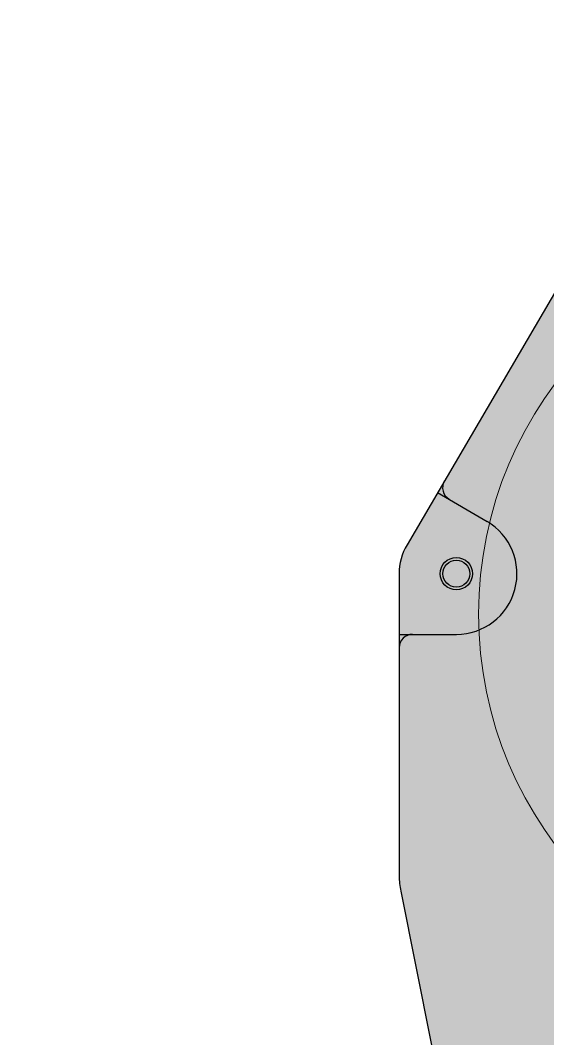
# Model space of a CAD drawing. Header units: millimetres. Extents: x -5857 to 16265, y -14438 to 14649.
# Drawn here: x 6306 to 6697, y 11145 to 11901 of the extents above; entities that cross this region are included whole.
import ezdxf
from ezdxf.enums import TextEntityAlignment as Align

# ---------------------------------------------------------------- set-up
doc = ezdxf.new("R2010")
doc.units = ezdxf.units.MM
doc.set_wipeout_variables(frame=1)
doc.layers.add('Техника Кран LTM 1230-5.1', color=250, linetype='Continuous')
doc.layers.add('Техника Кран LTM 1230-5.1 Штрих', color=7, linetype='Continuous', true_color=0xffe699)
doc.styles.add('arial', font='arial.ttf')

# ---------------------------------------------------------------- blocks, each defined once
blk = doc.blocks.new('LTM 1230-5.1-20221111.09101900')
at = {"color": 0, "linetype": 'ByBlock', "lineweight": -2, "ltscale": 30, "transparency": 16777216}
blk.add_wipeout([(-6977.82, -269.49), (4332.18, -269.49), (4332.18, 263.48), (-6977.82, 263.48)], dxfattribs=at)
blk = doc.blocks.new('LTM 1230-5.1-20221111.09101400')
at = {"color": 0, "linetype": 'ByBlock', "lineweight": -2, "ltscale": 30, "transparency": 16777216}
blk.add_wipeout([(-6152.06, 71.63), (-6152.06, -510.75), (5101.94, -510.75), (5101.94, 71.63)], dxfattribs=at)
blk = doc.blocks.new('LTM 1230-5.1-20230629.145237')
at = {"color": 0, "linetype": 'ByBlock', "lineweight": -2, "ltscale": 30, "transparency": 16777216}
blk.add_wipeout([(-22.5, 400.98), (-23.99, 400.41), (-25.47, 399.8), (-26.93, 399.16), (-28.38, 398.48), (-28.38, 398.48), (-167.46, 330.99), (-167.46, 330.99), (-172.55, 328.04), (-177.15, 324.37), (-181.16, 320.07), (-184.5, 315.23), (-339.16, 51.5), (-339.16, 51.5), (-341.68, 46.46), (-343.51, 41.14), (-344.63, 35.62), (-345, 30), (-345, 30), (-345, -194.23), (-345, -194.23), (-344.92, -197.1), (-344.67, -199.96), (-344.26, -202.8), (-343.69, -205.62), (-209.03, -881.39), (-209.03, -881.39), (-202.57, -896.77), (-191.41, -909.17), (-176.8, -917.22), (-160.34, -920), (-160.34, -920), (160.34, -920), (160.34, -920), (176.8, -917.22), (191.41, -909.17), (202.57, -896.77), (209.03, -881.39), (209.03, -881.39), (343.69, -205.62), (343.69, -205.62), (344.26, -202.8), (344.67, -199.96), (344.92, -197.1), (345, -194.23), (345, 30), (345, 30), (344.63, 35.62), (343.51, 41.14), (341.68, 46.46), (339.16, 51.5), (184.5, 315.23), (184.5, 315.23), (181.16, 320.07), (177.15, 324.37), (172.55, 328.04), (167.46, 330.99), (167.46, 330.99), (28.38, 398.48), (28.38, 398.48), (26.93, 399.16), (25.47, 399.8), (23.99, 400.41), (22.5, 400.98), (22.5, 400.98), (22.5, 440), (-22.5, 440)], dxfattribs=at)
at = {"layer": 'Техника Кран LTM 1230-5.1 Штрих', "ltscale": 30, "transparency": 16777216}
h = blk.add_hatch(color=256, dxfattribs=at)
h.dxf.hatch_style = 1
edge = h.paths.add_edge_path()
edge.add_arc((0, 340), 65, 110.25225, 115.88511)
edge.add_line((-28.38, 398.48), (-167.46, 330.99))
edge.add_arc((-150, 295), 40, 115.88511, 149.6123)
edge.add_line((-184.5, 315.23), (-339.16, 51.5))
edge.add_arc((-302.5, 30), 42.5, 149.6123, 180)
edge.add_line((-345, 30), (-345, -194.23))
edge.add_arc((-295, -194.23), 50, 180, 193.16323)
edge.add_line((-343.69, -205.62), (-209.03, -881.39))
edge.add_arc((-160.34, -870), 50, 193.16323, 270)
edge.add_line((-160.34, -920), (160.34, -920))
edge.add_arc((160.34, -870), 50, 270, 346.83677)
edge.add_line((209.03, -881.39), (343.69, -205.62))
edge.add_arc((295, -194.23), 50, 346.83677, 360)
edge.add_line((345, -194.23), (345, 30))
edge.add_arc((302.5, 30), 42.5, 360, 390.3877)
edge.add_line((339.16, 51.5), (184.5, 315.23))
edge.add_arc((150, 295), 40, 30.38771, 64.11489)
edge.add_line((167.46, 330.99), (28.38, 398.48))
edge.add_arc((0, 340), 65, 64.11489, 69.74775)
edge.add_line((22.5, 400.98), (22.5, 440))
edge.add_line((22.5, 440), (-22.5, 440))
edge.add_line((-22.5, 440), (-22.5, 400.98))
at = {"color": 0, "linetype": 'ByBlock', "lineweight": -2, "ltscale": 30, "transparency": 16777216}
for p, q in [((-316.4, 90.32), (-279.74, 68.82)), ((-345, -15), (-302.5, -15))]:
    blk.add_line(p, q, dxfattribs=at)
blk.add_lwpolyline([(-22.5, 400.98, 0.024583), (-28.38, 398.48), (-167.46, 330.99, 0.148234), (-184.5, 315.23), (-339.16, 51.5, 0.133374), (-345, 30), (-345, -194.23, 0.057499), (-343.69, -205.62), (-209.03, -881.39, 0.348417), (-160.34, -920), (160.34, -920, 0.348417), (209.03, -881.39), (343.69, -205.62, 0.057499), (345, -194.23), (345, 30, 0.133374), (339.16, 51.5), (184.5, 315.23, 0.148234), (167.46, 330.99), (28.38, 398.48, 0.024583), (22.5, 400.98), (22.5, 440), (-22.5, 440)], format="xyb", close=True, dxfattribs=at)
at = {"color": 0, "linetype": 'ByBlock', "lineweight": 9, "ltscale": 30, "transparency": 16777216}
blk.add_circle((0, 0), 286, dxfattribs=at)
at = {"color": 0, "linetype": 'ByBlock', "lineweight": -2, "ltscale": 30, "transparency": 16777216}
for radius in [12, 10]:
    blk.add_circle((-302.5, 30), radius, dxfattribs=at)
for centre, radius, start, end in [((-302.71, 93.88), 10, 149.6123, 239.6123), ((-302.5, 30), 45, 270, 59.61229), ((-335, -25), 10, 90, 180)]:
    blk.add_arc(centre, radius, start, end, dxfattribs=at)
blk = doc.blocks.new('LTM 1230-5.1-9-rollig20230713.14574')
at = {"color": 0, "linetype": 'ByBlock', "lineweight": -2, "ltscale": 30, "transparency": 16777216}
blk.add_blockref('LTM 1230-5.1-20230629.145237', (0, 1420), dxfattribs=at)
blk = doc.blocks.new('*U113')
at = {"color": 0, "linetype": 'ByBlock', "lineweight": -2, "ltscale": 30, "transparency": 16777216, "rotation": 55}
blk.add_blockref('LTM 1230-5.1-20221111.09101900', (3690.83, 9889.47), dxfattribs=at)
blk.add_blockref('LTM 1230-5.1-20221111.09101400', (3032.79, 9342.17), dxfattribs=at)
at = {"color": 0, "linetype": 'ByBlock', "lineweight": -2, "ltscale": 30, "transparency": 16777216}
blk.add_blockref('LTM 1230-5.1-9-rollig20230713.14574', (6932.08, 9884.64), dxfattribs=at)
at = {"layer": 'Defpoints', "color": 250, "linetype": 'ByBlock', "lineweight": -2, "ltscale": 30, "transparency": 16777216, "style": 'arial', "width": 0.8}
blk.add_attdef('МАРКА', text='', height=250, rotation=55, dxfattribs=at).set_placement((5009.89, 11843.94), align=Align.MIDDLE_CENTER)

msp = doc.modelspace()

# ---------------------------------------------------------------- block references
at = {"layer": 'Техника Кран LTM 1230-5.1'}
msp.add_blockref('*U113', (0.02, 155.68), dxfattribs=at)

doc.saveas('drawing.dxf')
